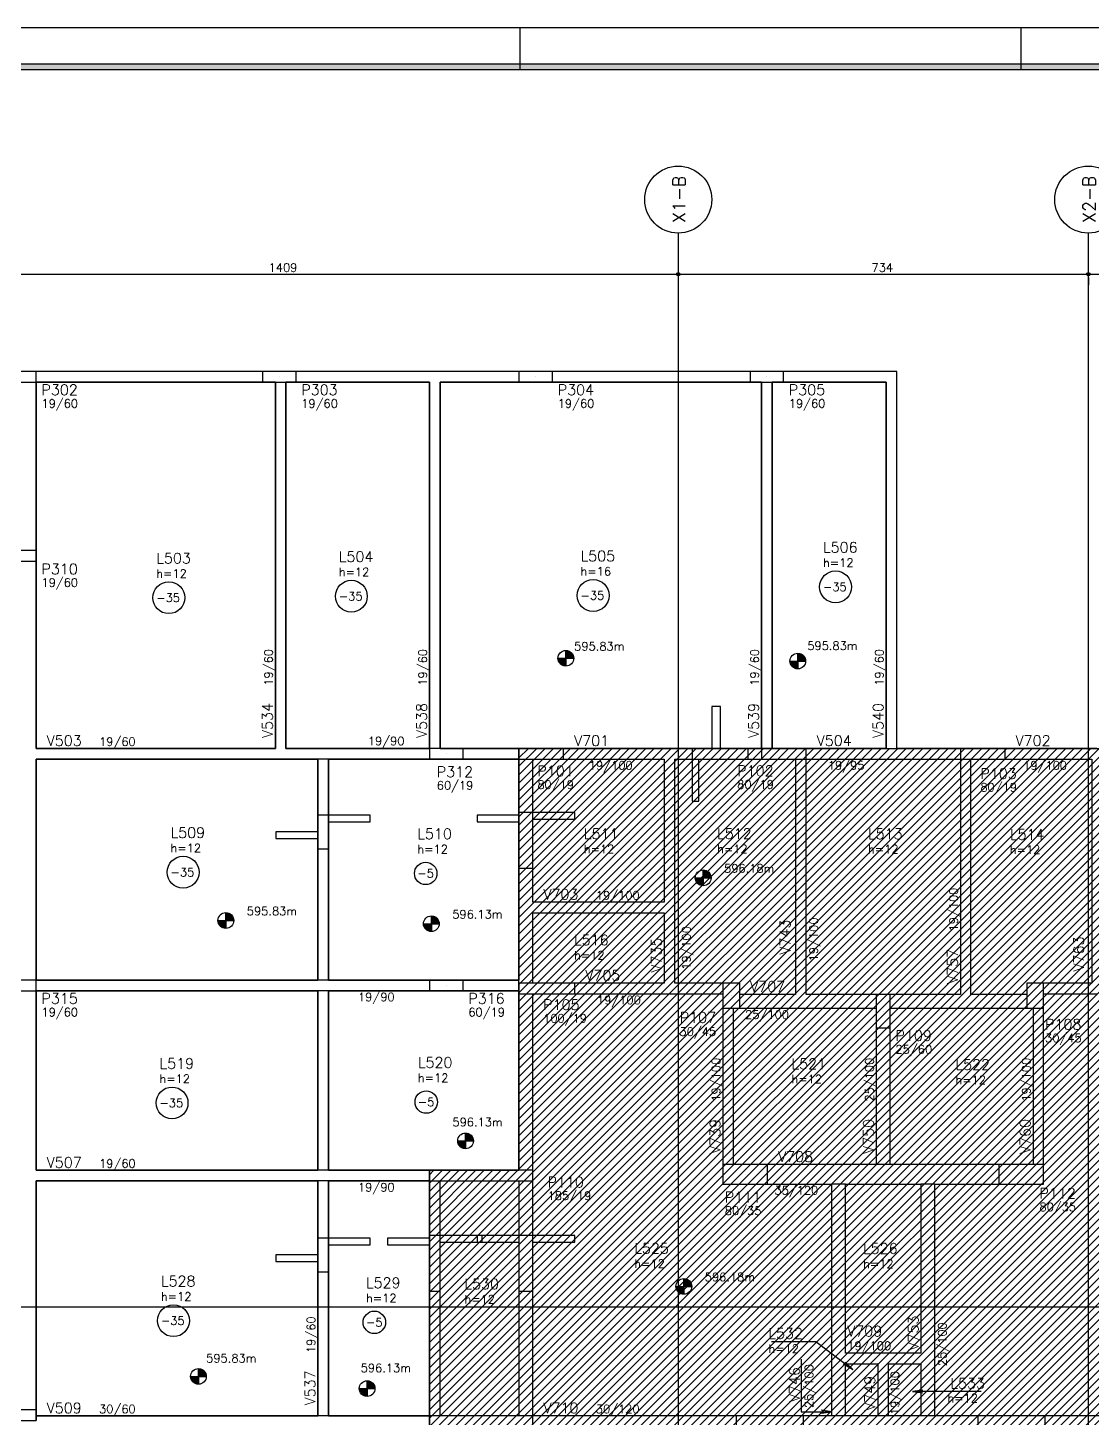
# Model space of a CAD drawing. Extents: x -9640 to 3028, y -691 to 5617.
# Drawn here: x -8049 to -6144, y 3128 to 5617 of the extents above; entities that cross this region are included whole.
import ezdxf

# ---------------------------------------------------------------- set-up
doc = ezdxf.new("R2010")
doc.units = 0
doc.header["$LTSCALE"] = 100
doc.header["$MEASUREMENT"] = 0
doc.layers.get('0').update_dxf_attribs({"color": 245, "linetype": 'CONTINUOUS'})
for name, color, linetype in [('01', 7, 'CONTINUOUS'), ('10', 7, 'CONTINUOUS'), ('104', 5, 'CONTINUOUS'), ('11', 7, 'CONTINUOUS'), ('12', 7, 'CONTINUOUS'), ('13', 7, 'CONTINUOUS'), ('18', 4, 'CONTINUOUS'), ('221', 102, 'CONTINUOUS'), ('231', 4, 'CONTINUOUS'), ('242', 7, 'CONTINUOUS'), ('244', 6, 'CONTINUOUS'), ('30', 7, 'CONTINUOUS'), ('4', 3, 'CONTINUOUS'), ('8', 7, 'CONTINUOUS'), ('9', 3, 'CONTINUOUS')]:
    doc.layers.add(name, color=color, linetype=linetype)
doc.styles.get("Standard").update_dxf_attribs({"font": 'ROMANS.SHX'})

msp = doc.modelspace()

# ---------------------------------------------------------------- hatches: boundary and pattern name
at = {"layer": '244', "linetype": 'Continuous'}
h = msp.add_hatch(dxfattribs=at)
h.set_pattern_fill('ANSI31', color=256, scale=85)
h.paths.add_polyline_path([(-7170.126021, 4326.596), (-5706.126, 4326.596), (-5706.126, 1397.596), (-5866.126, 1397.596), (-5866.126, 642.596), (-7170.126021, 642.596026), (-7170.126021, 1397.596), (-7330.126, 1397.596), (-7330.126, 1867.096), (-7220.126, 1867.096), (-7220.126, 2381.596), (-7330.126007, 2384.596), (-7330.126007, 3571.596031), (-7170.126024, 3571.596031)])

# ---------------------------------------------------------------- linework, layer by layer
for p, q in [((-7168.325601, 5616.613072), (-7168.325601, 5541.613072)), ((-6272.075601, 5616.613072), (-6272.075601, 5541.613072)), ((-7100.267797, 4488.162758), (-7072.142797, 4488.162758)), ((-7086.20535, 4487.270856), (-7100.233397, 4487.270856)), ((-7086.20535, 4486.378901), (-7100.154232, 4486.378901)), ((-7086.20535, 4485.486946), (-7100.010948, 4485.486946)), ((-7086.20535, 4484.59499), (-7099.807744, 4484.59499)), ((-7086.20535, 4483.703089), (-7099.541937, 4483.703089)), ((-7086.20535, 4482.81108), (-7099.209719, 4482.81108)), ((-7086.20535, 4481.919178), (-7098.805778, 4481.919178)), ((-7086.20535, 4481.027223), (-7098.32298, 4481.027223)), ((-7086.20535, 4480.135268), (-7097.751455, 4480.135268)), ((-7086.205297, 4502.225258), (-7086.205297, 4474.100258)), ((-7086.205297, 4474.100258), (-7086.205297, 4502.225258)), ((-7086.205297, 4501.541992), (-7081.875031, 4501.541992)), ((-7086.205297, 4500.650036), (-7079.738276, 4500.650036)), ((-7086.205297, 4499.758081), (-7078.249006, 4499.758081)), ((-7086.205297, 4498.866113), (-7077.084337, 4498.866113)), ((-7086.205297, 4497.974224), (-7076.13108, 4497.974224)), ((-7086.205297, 4497.082269), (-7075.333445, 4497.082269)), ((-7086.205297, 4496.190301), (-7074.659191, 4496.190301)), ((-7086.205297, 4495.298345), (-7074.087666, 4495.298345)), ((-7086.205297, 4494.40639), (-7073.604869, 4494.40639)), ((-7086.205297, 4493.514435), (-7073.200928, 4493.514435)), ((-7086.205297, 4492.62248), (-7072.86871, 4492.62248)), ((-7086.205297, 4491.730578), (-7072.602903, 4491.730578)), ((-7086.205297, 4490.838623), (-7072.399752, 4490.838623)), ((-7086.205297, 4489.946668), (-7072.256415, 4489.946668)), ((-7086.205297, 4489.054713), (-7072.172814, 4489.054713)), ((-6685.186524, 4483.136118), (-6657.061524, 4483.136118)), ((-6671.124078, 4482.244216), (-6685.152125, 4482.244216)), ((-6671.124078, 4481.352261), (-6685.072959, 4481.352261)), ((-6671.124078, 4480.460306), (-6684.929676, 4480.460306)), ((-6671.124024, 4497.198618), (-6671.124024, 4469.073618)), ((-6671.124024, 4469.073618), (-6671.124024, 4497.198618)), ((-6671.124024, 4496.515352), (-6666.793759, 4496.515352)), ((-6671.124024, 4495.623397), (-6664.657004, 4495.623397)), ((-6671.124024, 4494.731442), (-6663.167734, 4494.731442)), ((-6671.124024, 4493.839473), (-6662.003065, 4493.839473)), ((-6671.124024, 4492.947585), (-6661.049808, 4492.947585)), ((-6671.124024, 4492.05563), (-6660.252173, 4492.05563)), ((-6671.124024, 4491.163661), (-6659.577919, 4491.163661)), ((-6671.124024, 4490.271706), (-6659.006394, 4490.271706)), ((-6671.124024, 4489.379751), (-6658.523596, 4489.379751)), ((-6671.124024, 4488.487795), (-6658.119656, 4488.487795)), ((-6671.124024, 4487.59584), (-6657.787437, 4487.59584)), ((-6671.124024, 4486.703939), (-6657.52163, 4486.703939)), ((-6671.124024, 4485.811984), (-6657.31848, 4485.811984)), ((-6671.124024, 4484.920028), (-6657.175143, 4484.920028)), ((-6671.124024, 4484.028073), (-6657.091542, 4484.028073)), ((-7086.20535, 4479.243313), (-7097.077148, 4479.243313)), ((-7086.20535, 4478.351411), (-7096.279566, 4478.351411)), ((-7086.20535, 4477.459389), (-7095.326309, 4477.459389)), ((-7086.20535, 4476.567487), (-7094.16164, 4476.567487)), ((-7086.20535, 4475.675532), (-7092.672371, 4475.675532)), ((-7086.20535, 4474.783577), (-7090.535562, 4474.783577)), ((-6671.124078, 4479.568351), (-6684.726472, 4479.568351)), ((-6671.124078, 4478.676449), (-6684.460665, 4478.676449)), ((-6671.124078, 4477.78444), (-6684.128446, 4477.78444)), ((-6671.124078, 4476.892539), (-6683.724506, 4476.892539)), ((-6671.124078, 4476.000584), (-6683.241708, 4476.000584)), ((-6671.124078, 4475.108628), (-6682.670183, 4475.108628)), ((-6671.124078, 4474.216673), (-6681.995876, 4474.216673)), ((-6671.124078, 4473.324772), (-6681.198294, 4473.324772)), ((-6671.124078, 4472.432749), (-6680.245037, 4472.432749)), ((-6671.124078, 4471.540848), (-6679.080368, 4471.540848)), ((-6671.124078, 4470.648893), (-6677.591098, 4470.648893)), ((-6671.124078, 4469.756938), (-6675.45429, 4469.756938)), ((-6840.482237, 4109.159013), (-6840.482237, 4081.034013)), ((-6840.482237, 4081.034013), (-6840.482237, 4109.159013)), ((-6840.482237, 4108.475747), (-6836.151972, 4108.475747)), ((-6840.482237, 4107.583792), (-6834.015217, 4107.583792)), ((-6840.482237, 4106.691837), (-6832.525947, 4106.691837)), ((-6854.544737, 4095.096513), (-6826.419737, 4095.096513)), ((-6840.482291, 4094.204611), (-6854.510338, 4094.204611)), ((-6840.482291, 4093.312656), (-6854.431172, 4093.312656)), ((-6840.482291, 4092.420701), (-6854.287889, 4092.420701)), ((-6840.482291, 4091.528746), (-6854.084685, 4091.528746)), ((-6840.482291, 4090.636844), (-6853.818878, 4090.636844)), ((-6840.482291, 4089.744835), (-6853.486659, 4089.744835)), ((-6840.482291, 4088.852934), (-6853.082719, 4088.852934)), ((-6840.482291, 4087.960979), (-6852.599921, 4087.960979)), ((-6840.482291, 4087.069023), (-6852.028396, 4087.069023)), ((-6840.482291, 4086.177068), (-6851.354089, 4086.177068)), ((-6840.482291, 4085.285167), (-6850.556507, 4085.285167)), ((-6840.482291, 4084.393144), (-6849.60325, 4084.393144)), ((-6840.482291, 4083.501243), (-6848.438581, 4083.501243)), ((-6840.482291, 4082.609288), (-6846.949311, 4082.609288)), ((-6840.482291, 4081.717332), (-6844.812503, 4081.717332)), ((-6840.482237, 4105.799868), (-6831.361278, 4105.799868)), ((-6840.482237, 4104.90798), (-6830.408021, 4104.90798)), ((-6840.482237, 4104.016025), (-6829.610386, 4104.016025)), ((-6840.482237, 4103.124056), (-6828.936132, 4103.124056)), ((-6840.482237, 4102.232101), (-6828.364607, 4102.232101)), ((-6840.482237, 4101.340146), (-6827.881809, 4101.340146)), ((-6840.482237, 4100.44819), (-6827.477869, 4100.44819)), ((-6840.482237, 4099.556235), (-6827.14565, 4099.556235)), ((-6840.482237, 4098.664334), (-6826.879843, 4098.664334)), ((-6840.482237, 4097.772378), (-6826.676693, 4097.772378)), ((-6840.482237, 4096.880423), (-6826.533356, 4096.880423)), ((-6840.482237, 4095.988468), (-6826.449755, 4095.988468)), ((-7694.694497, 4032.844215), (-7694.694497, 4004.719215)), ((-7694.694497, 4004.719215), (-7694.694497, 4032.844215)), ((-7694.694497, 4032.160949), (-7690.364232, 4032.160949)), ((-7708.756997, 4018.781715), (-7680.631997, 4018.781715)), ((-7694.694551, 4017.889814), (-7708.722598, 4017.889814)), ((-7694.694551, 4016.997859), (-7708.643433, 4016.997859)), ((-7694.694551, 4016.105903), (-7708.500149, 4016.105903)), ((-7694.694551, 4015.213948), (-7708.296945, 4015.213948)), ((-7694.694551, 4014.322047), (-7708.031138, 4014.322047)), ((-7694.694551, 4013.430038), (-7707.698919, 4013.430038)), ((-7694.694551, 4012.538136), (-7707.294979, 4012.538136)), ((-7694.694551, 4011.646181), (-7706.812181, 4011.646181)), ((-7694.694551, 4010.754226), (-7706.240656, 4010.754226)), ((-7694.694551, 4009.862271), (-7705.566349, 4009.862271)), ((-7694.694551, 4008.970369), (-7704.768767, 4008.970369)), ((-7694.694551, 4008.078347), (-7703.81551, 4008.078347)), ((-7694.694551, 4007.186445), (-7702.650841, 4007.186445)), ((-7694.694497, 4031.268994), (-7688.227477, 4031.268994)), ((-7694.694497, 4030.377039), (-7686.738207, 4030.377039)), ((-7694.694497, 4029.48507), (-7685.573538, 4029.48507)), ((-7694.694497, 4028.593182), (-7684.620281, 4028.593182)), ((-7694.694497, 4027.701227), (-7683.822646, 4027.701227)), ((-7694.694497, 4026.809258), (-7683.148392, 4026.809258)), ((-7694.694497, 4025.917303), (-7682.576867, 4025.917303)), ((-7694.694497, 4025.025348), (-7682.094069, 4025.025348)), ((-7694.694497, 4024.133393), (-7681.690129, 4024.133393)), ((-7694.694497, 4023.241438), (-7681.35791, 4023.241438)), ((-7694.694497, 4022.349536), (-7681.092103, 4022.349536)), ((-7694.694497, 4021.457581), (-7680.888953, 4021.457581)), ((-7694.694497, 4020.565626), (-7680.745616, 4020.565626)), ((-7694.694497, 4019.673671), (-7680.662015, 4019.673671)), ((-7341.010754, 4012.975196), (-7312.885754, 4012.975196)), ((-7326.948308, 4012.083294), (-7340.976355, 4012.083294)), ((-7326.948308, 4011.191339), (-7340.897189, 4011.191339)), ((-7326.948308, 4010.299384), (-7340.753906, 4010.299384)), ((-7326.948308, 4009.407429), (-7340.550701, 4009.407429)), ((-7326.948308, 4008.515527), (-7340.284894, 4008.515527)), ((-7326.948308, 4007.623518), (-7339.952676, 4007.623518)), ((-7326.948254, 4027.037696), (-7326.948254, 3998.912696)), ((-7326.948254, 3998.912696), (-7326.948254, 4027.037696)), ((-7326.948254, 4026.35443), (-7322.617988, 4026.35443)), ((-7326.948254, 4025.462475), (-7320.481233, 4025.462475)), ((-7326.948254, 4024.570519), (-7318.991964, 4024.570519)), ((-7326.948254, 4023.678551), (-7317.827295, 4023.678551)), ((-7326.948254, 4022.786663), (-7316.874038, 4022.786663)), ((-7326.948254, 4021.894707), (-7316.076402, 4021.894707)), ((-7326.948254, 4021.002739), (-7315.402149, 4021.002739)), ((-7326.948254, 4020.110784), (-7314.830624, 4020.110784)), ((-7326.948254, 4019.218828), (-7314.347826, 4019.218828)), ((-7326.948254, 4018.326873), (-7313.943885, 4018.326873)), ((-7326.948254, 4017.434918), (-7313.611667, 4017.434918)), ((-7326.948254, 4016.543016), (-7313.34586, 4016.543016)), ((-7326.948254, 4015.651061), (-7313.14271, 4015.651061)), ((-7326.948254, 4014.759106), (-7312.999372, 4014.759106)), ((-7326.948254, 4013.867151), (-7312.915772, 4013.867151)), ((-7694.694551, 4006.29449), (-7701.161571, 4006.29449)), ((-7694.694551, 4005.402535), (-7699.024763, 4005.402535)), ((-7326.948308, 4006.731617), (-7339.548735, 4006.731617)), ((-7326.948308, 4005.839661), (-7339.065938, 4005.839661)), ((-7326.948308, 4004.947706), (-7338.494413, 4004.947706)), ((-7326.948308, 4004.055751), (-7337.820105, 4004.055751)), ((-7326.948308, 4003.163849), (-7337.022524, 4003.163849)), ((-7326.948308, 4002.271827), (-7336.069267, 4002.271827)), ((-7326.948308, 4001.379926), (-7334.904598, 4001.379926)), ((-7326.948308, 4000.48797), (-7333.415328, 4000.48797)), ((-7326.948308, 3999.596015), (-7331.278519, 3999.596015)), ((-7265.715158, 3638.395477), (-7265.715158, 3610.270477)), ((-7265.715158, 3610.270477), (-7265.715158, 3638.395477)), ((-7265.715158, 3637.712211), (-7261.384893, 3637.712211)), ((-7265.715158, 3636.820256), (-7259.248138, 3636.820256)), ((-7265.715158, 3635.9283), (-7257.758868, 3635.9283)), ((-7265.715158, 3635.036332), (-7256.594199, 3635.036332)), ((-7265.715158, 3634.144444), (-7255.640942, 3634.144444)), ((-7279.777658, 3624.332977), (-7251.652658, 3624.332977)), ((-7265.715212, 3623.441075), (-7279.743259, 3623.441075)), ((-7265.715212, 3622.54912), (-7279.664093, 3622.54912)), ((-7265.715212, 3621.657165), (-7279.52081, 3621.657165)), ((-7265.715212, 3620.76521), (-7279.317606, 3620.76521)), ((-7265.715212, 3619.873308), (-7279.051799, 3619.873308)), ((-7265.715212, 3618.981299), (-7278.71958, 3618.981299)), ((-7265.715212, 3618.089398), (-7278.31564, 3618.089398)), ((-7265.715212, 3617.197442), (-7277.832842, 3617.197442)), ((-7265.715212, 3616.305487), (-7277.261317, 3616.305487)), ((-7265.715212, 3615.413532), (-7276.58701, 3615.413532)), ((-7265.715212, 3614.52163), (-7275.789428, 3614.52163)), ((-7265.715212, 3613.629608), (-7274.836171, 3613.629608)), ((-7265.715212, 3612.737707), (-7273.671502, 3612.737707)), ((-7265.715212, 3611.845751), (-7272.182232, 3611.845751)), ((-7265.715212, 3610.953796), (-7270.045424, 3610.953796)), ((-7265.715158, 3633.252488), (-7254.843307, 3633.252488)), ((-7265.715158, 3632.36052), (-7254.169053, 3632.36052)), ((-7265.715158, 3631.468565), (-7253.597528, 3631.468565)), ((-7265.715158, 3630.576609), (-7253.11473, 3630.576609)), ((-7265.715158, 3629.684654), (-7252.71079, 3629.684654)), ((-7265.715158, 3628.792699), (-7252.378571, 3628.792699)), ((-7265.715158, 3627.900798), (-7252.112764, 3627.900798)), ((-7265.715158, 3627.008842), (-7251.909614, 3627.008842)), ((-7265.715158, 3626.116887), (-7251.766276, 3626.116887)), ((-7265.715158, 3625.224932), (-7251.682676, 3625.224932)), ((-6889.13652, 3363.784455), (-6861.01152, 3363.784455)), ((-6875.074074, 3362.892554), (-6889.102121, 3362.892554)), ((-6875.074074, 3362.000598), (-6889.022955, 3362.000598)), ((-6875.074074, 3361.108643), (-6888.879672, 3361.108643)), ((-6875.074074, 3360.216688), (-6888.676467, 3360.216688)), ((-6875.07402, 3377.846955), (-6875.07402, 3349.721955)), ((-6875.07402, 3349.721955), (-6875.07402, 3377.846955)), ((-6875.07402, 3377.163689), (-6870.743754, 3377.163689)), ((-6875.07402, 3376.271734), (-6868.606999, 3376.271734)), ((-6875.07402, 3375.379779), (-6867.11773, 3375.379779)), ((-6875.07402, 3374.48781), (-6865.953061, 3374.48781)), ((-6875.07402, 3373.595922), (-6864.999804, 3373.595922)), ((-6875.07402, 3372.703967), (-6864.202168, 3372.703967)), ((-6875.07402, 3371.811998), (-6863.527915, 3371.811998)), ((-6875.07402, 3370.920043), (-6862.95639, 3370.920043)), ((-6875.07402, 3370.028088), (-6862.473592, 3370.028088)), ((-6875.07402, 3369.136133), (-6862.069651, 3369.136133)), ((-6875.07402, 3368.244177), (-6861.737433, 3368.244177)), ((-6875.07402, 3367.352276), (-6861.471626, 3367.352276)), ((-6875.07402, 3366.460321), (-6861.268475, 3366.460321)), ((-6875.07402, 3365.568366), (-6861.125138, 3365.568366)), ((-6875.07402, 3364.67641), (-6861.041538, 3364.67641)), ((-6875.074074, 3359.324786), (-6888.41066, 3359.324786)), ((-6875.074074, 3358.432778), (-6888.078442, 3358.432778)), ((-6875.074074, 3357.540876), (-6887.674501, 3357.540876)), ((-6875.074074, 3356.648921), (-6887.191704, 3356.648921)), ((-6875.074074, 3355.756966), (-6886.620179, 3355.756966)), ((-6875.074074, 3354.86501), (-6885.945871, 3354.86501)), ((-6875.074074, 3353.973109), (-6885.14829, 3353.973109)), ((-6875.074074, 3353.081087), (-6884.195033, 3353.081087)), ((-6875.074074, 3352.189185), (-6883.030364, 3352.189185)), ((-6875.074074, 3351.29723), (-6881.541094, 3351.29723)), ((-6875.074074, 3350.405275), (-6879.404285, 3350.405275)), ((-7743.701513, 3216.774864), (-7743.701513, 3188.649864)), ((-7743.701513, 3188.649864), (-7743.701513, 3216.774864)), ((-7743.701513, 3216.091598), (-7739.371248, 3216.091598)), ((-7743.701513, 3215.199643), (-7737.234493, 3215.199643)), ((-7743.701513, 3214.307688), (-7735.745223, 3214.307688)), ((-7743.701513, 3213.415719), (-7734.580554, 3213.415719)), ((-7743.701513, 3212.523831), (-7733.627297, 3212.523831)), ((-7743.701513, 3211.631876), (-7732.829662, 3211.631876)), ((-7743.701513, 3210.739907), (-7732.155408, 3210.739907)), ((-7757.764013, 3202.712364), (-7729.639013, 3202.712364)), ((-7743.701567, 3201.820462), (-7757.729614, 3201.820462)), ((-7743.701567, 3200.928507), (-7757.650449, 3200.928507)), ((-7743.701567, 3200.036552), (-7757.507165, 3200.036552)), ((-7743.701567, 3199.144597), (-7757.303961, 3199.144597)), ((-7743.701567, 3198.252695), (-7757.038154, 3198.252695)), ((-7743.701567, 3197.360686), (-7756.705936, 3197.360686)), ((-7743.701567, 3196.468785), (-7756.301995, 3196.468785)), ((-7743.701567, 3195.57683), (-7755.819197, 3195.57683)), ((-7743.701567, 3194.684874), (-7755.247672, 3194.684874)), ((-7743.701567, 3193.792919), (-7754.573365, 3193.792919)), ((-7743.701567, 3192.901018), (-7753.775783, 3192.901018)), ((-7743.701567, 3192.008995), (-7752.822526, 3192.008995)), ((-7743.701567, 3191.117094), (-7751.657857, 3191.117094)), ((-7743.701567, 3190.225139), (-7750.168588, 3190.225139)), ((-7743.701567, 3189.333183), (-7748.031779, 3189.333183)), ((-7743.701513, 3209.847952), (-7731.583883, 3209.847952)), ((-7743.701513, 3208.955997), (-7731.101086, 3208.955997)), ((-7743.701513, 3208.064041), (-7730.697145, 3208.064041)), ((-7743.701513, 3207.172086), (-7730.364926, 3207.172086)), ((-7743.701513, 3206.280185), (-7730.09912, 3206.280185)), ((-7743.701513, 3205.388229), (-7729.895969, 3205.388229)), ((-7743.701513, 3204.496274), (-7729.752632, 3204.496274)), ((-7743.701513, 3203.604319), (-7729.669031, 3203.604319)), ((-7441.875177, 3195.017658), (-7441.875177, 3166.892658)), ((-7441.875177, 3166.892658), (-7441.875177, 3195.017658)), ((-7441.875177, 3194.334392), (-7437.544912, 3194.334392)), ((-7441.875177, 3193.442437), (-7435.408157, 3193.442437)), ((-7441.875177, 3192.550482), (-7433.918887, 3192.550482)), ((-7441.875177, 3191.658513), (-7432.754218, 3191.658513)), ((-7441.875177, 3190.766625), (-7431.800961, 3190.766625)), ((-7441.875177, 3189.87467), (-7431.003326, 3189.87467)), ((-7441.875177, 3188.982701), (-7430.329072, 3188.982701)), ((-7441.875177, 3188.090746), (-7429.757547, 3188.090746)), ((-7441.875177, 3187.198791), (-7429.274749, 3187.198791)), ((-7441.875177, 3186.306836), (-7428.870809, 3186.306836)), ((-7455.937677, 3180.955158), (-7427.812677, 3180.955158)), ((-7441.875231, 3180.063256), (-7455.903278, 3180.063256)), ((-7441.875231, 3179.171301), (-7455.824113, 3179.171301)), ((-7441.875231, 3178.279346), (-7455.680829, 3178.279346)), ((-7441.875231, 3177.387391), (-7455.477625, 3177.387391)), ((-7441.875231, 3176.495489), (-7455.211818, 3176.495489)), ((-7441.875231, 3175.60348), (-7454.8796, 3175.60348)), ((-7441.875231, 3174.711579), (-7454.475659, 3174.711579)), ((-7441.875231, 3173.819624), (-7453.992861, 3173.819624)), ((-7441.875231, 3172.927669), (-7453.421336, 3172.927669)), ((-7441.875231, 3172.035713), (-7452.747029, 3172.035713)), ((-7441.875231, 3171.143812), (-7451.949447, 3171.143812)), ((-7441.875231, 3170.25179), (-7450.99619, 3170.25179)), ((-7441.875231, 3169.359888), (-7449.831521, 3169.359888)), ((-7441.875231, 3168.467933), (-7448.342252, 3168.467933)), ((-7441.875231, 3167.575978), (-7446.205443, 3167.575978)), ((-7441.875177, 3185.41488), (-7428.53859, 3185.41488)), ((-7441.875177, 3184.522979), (-7428.272783, 3184.522979)), ((-7441.875177, 3183.631024), (-7428.069633, 3183.631024)), ((-7441.875177, 3182.739068), (-7427.926296, 3182.739068)), ((-7441.875177, 3181.847113), (-7427.842695, 3181.847113))]:
    msp.add_line(p, q)
for points in [[(-9639.575601, -690.886928), (3027.924399, -690.886928), (3027.924399, 5616.613072), (-9639.575601, 5616.613072), (-9639.575601, -690.886928)], [(2952.924399, -615.886928), (2952.924399, -626.386928), (-9462.575601, -626.386928), (-9462.575601, 5552.113072), (2952.924399, 5552.113072), (2952.924399, 5541.613072), (-9452.075601, 5541.613072), (-9452.075601, -615.886928), (2952.924399, -615.886928)], [(-9452.075601, -615.886928), (2952.924399, -615.886928), (2952.924399, 5541.613072), (-9452.075601, 5541.613072), (-9452.075601, -615.886928)]]:
    msp.add_lwpolyline(points)
for centre in [(-7086.205297, 4488.162758), (-6671.124024, 4483.136118), (-6840.482237, 4095.096513), (-7694.694497, 4018.781715), (-7326.948254, 4012.975196), (-7265.715158, 3624.332977), (-6875.07402, 3363.784455), (-7743.701513, 3202.712364), (-7441.875177, 3180.955158)]:
    msp.add_circle(centre, 14.0625)
for points in [[(-9452.075601, 5541.613072), (-9462.575601, 5552.113072), (2952.924399, 5552.113072)], [(-9452.075601, 5541.613072), (2952.924399, 5552.113072), (2952.924399, 5541.613072)]]:
    msp.add_solid(points)
at = {"layer": '01'}
for points in [[(-7629.126, 5001.596), (-8034.126, 5001.596)], [(-8034.126, 4681.096), (-8034.126, 4982.596)], [(-8034.126, 4982.596), (-7629.126, 4982.596)], [(-7606.126, 4982.596), (-7606.126, 4326.596)], [(-7587.126, 4326.596), (-7587.126, 4982.596)], [(-7320.626007, 5001.596), (-7569.126, 5001.596)], [(-7569.126, 4982.596), (-7330.126007, 4982.596)], [(-7330.126007, 4982.596), (-7330.126007, 4326.596)], [(-7170.126043, 5001.596), (-7320.626007, 5001.596)], [(-7311.126007, 4982.596), (-7170.126043, 4982.596)], [(-7311.126007, 4326.596), (-7311.126007, 4982.596)], [(-6756.626, 5001.596), (-7110.126043, 5001.596)], [(-7110.126043, 4982.596), (-6756.626, 4982.596)], [(-6736.126, 4982.596), (-6736.126, 4326.596)], [(-6717.126, 4326.596), (-6717.126, 4982.596)], [(-6494.126, 5001.596), (-6696.626, 5001.596)], [(-6696.626, 4982.596), (-6513.126, 4982.596)], [(-6513.126, 4982.596), (-6513.126, 4326.596)], [(-6494.126, 4326.596), (-6494.126, 5001.596)], [(-8034.126, 4326.596), (-8034.126, 4662.096)], [(-7606.126, 4326.596), (-8034.126, 4326.596)], [(-8034.126, 3912.096), (-8034.126, 4307.596)], [(-8034.126, 4307.596), (-7596.626, 4307.596)], [(-7596.626, 4307.596), (-7530.126007, 4307.596)], [(-7520.626007, 4326.596), (-7587.126, 4326.596)], [(-7530.126007, 4307.596), (-7530.126007, 3912.096)], [(-7511.126007, 4307.596), (-7530.126007, 4307.596)], [(-7330.126007, 4326.596), (-7520.626007, 4326.596)], [(-7511.126007, 3912.096), (-7511.126007, 4307.596)], [(-7511.126007, 4307.596), (-7330.126007, 4307.596)], [(-7170.126021, 4326.596), (-7270.126007, 4326.596)], [(-7270.126007, 4307.596), (-7170.126024, 4307.596)], [(-7170.126024, 4307.596), (-7170.126024, 4042.096)], [(-7145.126024, 4051.596), (-7145.126024, 4307.596)], [(-6900.626, 4326.596), (-7090.126021, 4326.596)], [(-7090.126021, 4307.596), (-6910.126, 4307.596)], [(-6910.126, 4307.596), (-6910.126, 4051.596)], [(-6736.126, 4326.596), (-6900.626, 4326.596)], [(-6891.126, 4042.096), (-6891.126, 4307.596)], [(-6891.126, 4307.596), (-6736.126, 4307.596)], [(-6675.126, 4307.596), (-6675.126, 3886.596)], [(-6513.126, 4326.596), (-6656.126, 4326.596)], [(-6656.126, 4307.596), (-6503.626, 4307.596)], [(-6656.126, 3886.596), (-6656.126, 4307.596)], [(-6503.626, 4307.596), (-6380.126, 4307.596)], [(-6380.126, 4326.596), (-6494.126, 4326.596)], [(-6380.126, 4307.596), (-6380.126, 3886.596)], [(-6361.126, 3886.596), (-6361.126, 4307.596)], [(-6135.626, 4326.596), (-6300.126, 4326.596)], [(-6300.126, 4307.596), (-6145.126, 4307.596)], [(-6145.126, 4307.596), (-6145.126, 4042.096)], [(-7170.126024, 4042.096), (-7170.126024, 3912.096)], [(-6910.126, 4051.596), (-7145.126024, 4051.596)], [(-7145.126024, 4032.596), (-6910.126, 4032.596)], [(-7145.126024, 3906.596), (-7145.126024, 4032.596)], [(-6910.126, 4032.596), (-6910.126, 3906.596)], [(-6891.126, 3906.596), (-6891.126, 4042.096)], [(-6145.126, 4042.096), (-6145.126, 3906.596)], [(-7530.126007, 3912.096), (-8034.126, 3912.096)], [(-7511.126007, 3912.096), (-7530.126007, 3912.096)], [(-7330.126, 3912.096), (-7511.126007, 3912.096)], [(-7170.126024, 3912.096), (-7270.126, 3912.096)], [(-7170.126024, 3906.596), (-7170.126024, 3912.096)], [(-8034.126, 3571.596031), (-8034.126, 3893.096)], [(-8034.126, 3893.096), (-7530.126007, 3893.096)], [(-7530.126007, 3893.096), (-7530.126007, 3571.596031)], [(-7511.126007, 3893.096), (-7530.126007, 3893.096)], [(-7511.126007, 3571.596031), (-7511.126007, 3893.096)], [(-7511.126007, 3893.096), (-7330.126, 3893.096)], [(-7270.126, 3893.096), (-7170.126, 3893.096)], [(-7170.126024, 3887.596), (-7170.126024, 3571.596031)], [(-7145.126024, 3571.596031), (-7145.126024, 3887.596)], [(-6910.126, 3906.596), (-7070.126, 3906.596)], [(-7070.126, 3887.596), (-6900.626, 3887.596)], [(-6900.626, 3887.596), (-6805.126, 3887.596)], [(-6805.126, 3906.596), (-6891.126, 3906.596)], [(-6675.126, 3886.596), (-6775.126, 3886.596)], [(-6530.626, 3886.596), (-6656.126, 3886.596)], [(-6380.126, 3886.596), (-6505.626, 3886.596)], [(-6261.126, 3886.596), (-6361.126, 3886.596)], [(-6145.126, 3906.596), (-6231.126, 3906.596)], [(-6231.126, 3887.596), (-6135.626, 3887.596)], [(-6805.126, 3861.596), (-6805.126, 3582.096)], [(-6786.126, 3582.096), (-6786.126, 3861.596)], [(-6775.126, 3861.596), (-6665.626, 3861.596)], [(-6665.626, 3861.596), (-6530.626, 3861.596)], [(-6505.626, 3861.596), (-6370.626, 3861.596)], [(-6370.626, 3861.596), (-6261.126, 3861.596)], [(-6250.126, 3861.596), (-6250.126, 3582.096)], [(-6231.126, 3582.096), (-6231.126, 3861.596)], [(-6530.626, 3826.596), (-6530.626, 3582.096)], [(-6505.626, 3582.096), (-6505.626, 3826.596)], [(-7530.126007, 3571.596031), (-8034.126, 3571.596031)], [(-7511.126007, 3571.596031), (-7530.126007, 3571.596031)], [(-7330.126007, 3571.596031), (-7511.126007, 3571.596031)], [(-6598.126, 3582.096), (-6725.126, 3582.096)], [(-6530.626, 3582.096), (-6598.126, 3582.096)], [(-6505.626, 3582.096), (-6530.626, 3582.096)], [(-6438.126, 3582.096), (-6505.626, 3582.096)], [(-6311.126, 3582.096), (-6438.126, 3582.096)], [(-8034.126, 3143.096), (-8034.126, 3552.596031)], [(-8034.126, 3552.596031), (-7530.126007, 3552.596031)], [(-7530.126007, 3552.596031), (-7530.126007, 3132.096)], [(-7511.126007, 3552.596031), (-7530.126007, 3552.596031)], [(-7511.126007, 3132.096), (-7511.126007, 3552.596031)], [(-7511.126007, 3552.596031), (-7330.126007, 3552.596031)], [(-7330.126007, 3552.596031), (-7330.126007, 3132.096)], [(-7311.126007, 3132.096), (-7311.126007, 3552.596031)], [(-7170.126024, 3552.596031), (-7170.126024, 3132.096)], [(-7145.126024, 3132.096), (-7145.126024, 3552.596031)], [(-6725.126, 3547.096), (-6610.626, 3547.096)], [(-6610.626, 3547.096), (-6610.626, 3234.596)], [(-6585.626, 3547.096), (-6610.626, 3547.096)], [(-6585.626, 3547.096), (-6518.126, 3547.096)], [(-6585.626, 3244.096), (-6585.626, 3547.096)], [(-6518.126, 3547.096), (-6450.626, 3547.096)], [(-6450.626, 3547.096), (-6450.626, 3244.096)], [(-6425.626, 3547.096), (-6450.626, 3547.096)], [(-6425.626, 3547.096), (-6311.126, 3547.096)], [(-6425.626, 3234.596), (-6425.626, 3547.096)], [(-6518.126, 3244.096), (-6585.626, 3244.096)], [(-6450.626, 3244.096), (-6518.126, 3244.096)], [(-6610.626, 3234.596), (-6610.626, 3132.096)], [(-6585.626, 3132.096), (-6585.626, 3225.096)], [(-6585.626, 3225.096), (-6527.626, 3225.096)], [(-6527.626, 3225.096), (-6527.626, 3132.096)], [(-6508.626, 3225.096), (-6450.626, 3225.096)], [(-6508.626, 3132.096), (-6508.626, 3225.096)], [(-6450.626, 3225.096), (-6450.626, 3132.096)], [(-6425.626, 3132.096), (-6425.626, 3234.596)], [(-8034.126, 3132.096), (-8034.126, 3124.096)], [(-7530.126007, 3132.096), (-8034.126, 3132.096)], [(-7511.126007, 3132.096), (-7530.126007, 3132.096)], [(-7330.126007, 3132.096), (-7511.126007, 3132.096)], [(-6781.126, 3132.096), (-7145.126024, 3132.096)], [(-6610.626, 3132.096), (-6661.126, 3132.096)], [(-6585.626, 3132.096), (-6610.626, 3132.096)], [(-6527.626, 3132.096), (-6585.626, 3132.096)], [(-6508.626, 3132.096), (-6527.626, 3132.096)], [(-6450.626, 3132.096), (-6508.626, 3132.096)], [(-6425.626, 3132.096), (-6450.626, 3132.096)], [(-6365.626, 3132.096), (-6425.626, 3132.096)], [(-6348.626, 3132.096), (-6365.626, 3132.096)], [(-5891.126, 3132.096), (-6228.626, 3132.096)]]:
    msp.add_lwpolyline(points, dxfattribs=at)
at = {"layer": '104'}
for points in [[(-8034.126, 4662.096), (-8034.126, 4326.596), (-7606.126, 4326.596), (-7606.126, 4982.596), (-7629.126, 4982.596), (-8034.126, 4982.596), (-8034.126, 4681.096), (-8034.126, 4662.096)], [(-7330.126007, 4982.596), (-7569.126, 4982.596), (-7587.126, 4982.596), (-7587.126, 4326.596), (-7520.626007, 4326.596), (-7330.126007, 4326.596), (-7330.126007, 4982.596)], [(-7170.126043, 4982.596), (-7311.126007, 4982.596), (-7311.126007, 4326.596), (-7270.126007, 4326.596), (-7170.126021, 4326.596), (-7090.126021, 4326.596), (-6900.626, 4326.596), (-6736.126, 4326.596), (-6736.126, 4982.596), (-6756.626, 4982.596), (-7110.126043, 4982.596), (-7170.126043, 4982.596)], [(-6513.126, 4982.596), (-6696.626, 4982.596), (-6717.126, 4982.596), (-6717.126, 4326.596), (-6656.126, 4326.596), (-6513.126, 4326.596), (-6513.126, 4982.596)], [(-8034.126, 4307.596), (-8034.126, 3912.096), (-7530.126007, 3912.096), (-7530.126007, 4307.596), (-7596.626, 4307.596), (-8034.126, 4307.596)], [(-8034.126, 3893.096), (-8034.126, 3571.596031), (-7530.126007, 3571.596031), (-7530.126007, 3893.096), (-8034.126, 3893.096)], [(-8034.126, 3552.596031), (-8034.126, 3143.096), (-8034.126, 3132.096), (-7530.126007, 3132.096), (-7530.126007, 3552.596031), (-8034.126, 3552.596031)]]:
    msp.add_lwpolyline(points, dxfattribs=at)
at = {"layer": '13'}
for centre, radius in [((-6603.568444, 4615.900983), 28.460499), ((-7796.738009, 4596.457906), 28.460499), ((-7469.991956, 4599.21966), 28.460499), ((-7037.384701, 4600.461557), 28.460499), ((-7771.154208, 4105.189257), 28.460499), ((-7337.057567, 4103.085145), 20.124612), ((-7790.901042, 3692.165397), 28.460499), ((-7336.016634, 3693.829073), 20.124612), ((-7788.430032, 3302.389561), 28.460499), ((-7428.947258, 3299.495197), 20.124612)]:
    msp.add_circle(centre, radius, dxfattribs=at)
at = {"layer": '18'}
for p, q in [((-6885.123768, 5249.096126), (-6885.123768, -203.896211)), ((-6151.123768, -203.896211), (-6151.123768, 5249.096126)), ((-6825.17721, 4401.596), (-6825.17721, 4326.596)), ((-6809.17721, 4326.596), (-6809.17721, 4401.596)), ((-6825.17721, 4326.596), (-6860.17721, 4326.596)), ((-6860.17721, 4326.596), (-6860.17721, 4232.596)), ((-6848.17721, 4232.596), (-6848.17721, 4307.596)), ((-6848.17721, 4307.596), (-6760.17721, 4307.596)), ((-6760.17721, 4326.596), (-6809.17721, 4326.596)), ((-6760.17721, 4307.596), (-6760.17721, 4326.596)), ((-7530.126007, 4207.248484), (-7530.126007, 4177.248484)), ((-7436.126007, 4207.248484), (-7530.126007, 4207.248484)), ((-7170.126024, 4207.248484), (-7245.126024, 4207.248484)), ((-7170.126024, 4212.248484), (-7170.126024, 4207.248484)), ((-7070.126024, 4212.248484), (-7170.126024, 4212.248484)), ((-7511.126007, 4147.248484), (-7511.126007, 4195.248484)), ((-7511.126007, 4195.248484), (-7436.126007, 4195.248484)), ((-7245.126024, 4195.248484), (-7170.126024, 4195.248484)), ((-7170.126024, 4195.248484), (-7170.126024, 4112.248484)), ((-7145.126024, 4112.248484), (-7145.126024, 4200.248484)), ((-7145.126024, 4200.248484), (-7070.126024, 4200.248484)), ((-7530.126007, 4177.248484), (-7605.126007, 4177.248484)), ((-7605.126007, 4165.248484), (-7530.126007, 4165.248484)), ((-7530.126007, 4165.248484), (-7530.126007, 4147.248484)), ((-7530.126007, 4147.248484), (-7511.126007, 4147.248484)), ((-7170.126024, 4112.248484), (-7145.126024, 4112.248484)), ((-7530.126007, 3450.156344), (-7530.126007, 3420.156344)), ((-7436.126007, 3450.156344), (-7530.126007, 3450.156344)), ((-7511.126007, 3390.156344), (-7511.126007, 3438.156344)), ((-7511.126007, 3438.156344), (-7436.126007, 3438.156344)), ((-7330.126007, 3450.156344), (-7405.126007, 3450.156344)), ((-7405.126007, 3438.156344), (-7330.126007, 3438.156344)), ((-7330.126007, 3455.156344), (-7330.126007, 3450.156344)), ((-7236.126007, 3455.156344), (-7330.126007, 3455.156344)), ((-7330.126007, 3438.156344), (-7330.126007, 3355.156344)), ((-7311.126007, 3355.156344), (-7311.126007, 3443.156344)), ((-7311.126007, 3443.156344), (-7236.126007, 3443.156344)), ((-7170.126024, 3455.156344), (-7245.126024, 3455.156344)), ((-7245.126024, 3443.156344), (-7170.126024, 3443.156344)), ((-7070.126024, 3455.156344), (-7170.126024, 3455.156344)), ((-7170.126024, 3443.156344), (-7170.126024, 3355.156344)), ((-7145.126024, 3355.156344), (-7145.126024, 3443.156344)), ((-7145.126024, 3443.156344), (-7070.126024, 3443.156344)), ((-7530.126007, 3420.156344), (-7605.126007, 3420.156344)), ((-7605.126007, 3408.156344), (-7530.126007, 3408.156344)), ((-7530.126007, 3408.156344), (-7530.126007, 3390.156344)), ((-7530.126007, 3390.156344), (-7511.126007, 3390.156344)), ((-7330.126007, 3355.156344), (-7311.126007, 3355.156344)), ((-7170.126024, 3355.156344), (-7145.126024, 3355.156344)), ((-164.156192, 3326.596), (-9253.123768, 3326.596))]:
    msp.add_line(p, q, dxfattribs=at)
for centre in [(-6885.123768, 5309.096126), (-6151.123768, 5309.096126)]:
    msp.add_circle(centre, 60, dxfattribs=at)
at = {"layer": '221', "color": 11, "linetype": 'Continuous'}
for p, q in [((-6885.123768, 5249.096126), (-6885.123768, 5249.096126)), ((-6885.123768, 5249.096126), (-6885.123768, 5249.096126)), ((-6885.123768, 5230.346126), (-6885.123768, 5156.672781)), ((-6885.123768, 5230.346126), (-6885.123768, 5156.672781)), ((-6151.123768, 5188.230126), (-6151.123768, 5188.230126)), ((-6151.123768, 5188.230126), (-6151.123768, 5188.230126)), ((-8294.123303, 5175.422781), (-6885.123768, 5175.422781)), ((-6885.123768, 5175.422781), (-6151.123768, 5175.422781)), ((-6151.123768, 5175.422781), (-4199.123325, 5175.422781)), ((-6151.123768, 5169.480126), (-6151.123768, 5156.672781)), ((-6151.123768, 5169.480126), (-6151.123768, 5156.672781))]:
    msp.add_line(p, q, dxfattribs=at)
for points in [[(-6718.179314, 3264.957966), (-6638.869455, 3264.957966), (-6572.777905, 3215.308704), (-6589.11082, 3224.517309), (-6572.777905, 3215.308704), (-6586.170927, 3228.430802)], [(-6665.157364, 3233.397129), (-6665.157364, 3139.576161), (-6610.626, 3139.576161), (-6629.215591, 3137.128795), (-6610.626, 3139.576161), (-6629.215591, 3142.023527)], [(-6342.908271, 3175.653774), (-6466.064232, 3175.653774), (-6447.474641, 3178.10114), (-6466.064232, 3175.653774), (-6447.474641, 3173.206408)]]:
    msp.add_lwpolyline(points, dxfattribs=at)
for centre, radius in [((-6885.123768, 5175.422781), 3), ((-6885.123768, 5175.422781), 3), ((-6885.123768, 5175.422781), 1.5), ((-6885.123768, 5175.422781), 1.5), ((-6151.123768, 5175.422781), 3), ((-6151.123768, 5175.422781), 3), ((-6151.123768, 5175.422781), 1.5), ((-6151.123768, 5175.422781), 1.5)]:
    msp.add_circle(centre, radius, dxfattribs=at)
at = {"layer": '231'}
for points in [[(-7170.126024, 3912.096), (-7170.126024, 4042.096), (-7170.126024, 4307.596), (-7270.126007, 4307.596), (-7330.126007, 4307.596), (-7511.126007, 4307.596), (-7511.126007, 3912.096), (-7330.126, 3912.096), (-7270.126, 3912.096), (-7170.126024, 3912.096)], [(-7170.126024, 3571.596031), (-7170.126024, 3887.596), (-7170.126, 3893.096), (-7270.126, 3893.096), (-7330.126, 3893.096), (-7511.126007, 3893.096), (-7511.126007, 3571.596031), (-7330.126007, 3571.596031), (-7170.126024, 3571.596031)], [(-7330.126007, 3132.096), (-7330.126007, 3552.596031), (-7511.126007, 3552.596031), (-7511.126007, 3132.096), (-7330.126007, 3132.096)]]:
    msp.add_lwpolyline(points, dxfattribs=at)
at = {"layer": '242'}
for p, q in [((-7599.126, 4992.096), (-7599.126, 4992.096)), ((-7140.126043, 4992.096), (-7140.126043, 4992.096)), ((-6726.626, 4992.096), (-6726.626, 4992.096)), ((-7300.126007, 4317.096), (-7300.126007, 4317.096)), ((-7130.126021, 4317.096), (-7130.126021, 4317.096)), ((-6696.126, 4317.096), (-6696.126, 4317.096)), ((-6340.126, 4317.096), (-6340.126, 4317.096)), ((-7300.126, 3902.596), (-7300.126, 3902.596)), ((-7120.126, 3897.096), (-7120.126, 3897.096)), ((-6790.126, 3884.096), (-6790.126, 3884.096)), ((-6246.126, 3884.096), (-6246.126, 3884.096)), ((-6518.126, 3856.596), (-6518.126, 3856.596)), ((-7237.626025, 3562.096031), (-7237.626025, 3562.096031)), ((-6765.126, 3564.596), (-6765.126, 3564.596)), ((-6271.126, 3564.596), (-6271.126, 3564.596))]:
    msp.add_line(p, q, dxfattribs=at)
at = {"layer": '244', "linetype": 'Continuous'}
msp.add_lwpolyline([(-7170.126021, 4326.596), (-5706.126, 4326.596), (-5706.126, 1397.596), (-5866.126, 1397.596), (-5866.126, 642.596), (-7170.126021, 642.596026), (-7170.126021, 1397.596), (-7330.126, 1397.596), (-7330.126, 1867.096), (-7220.126, 1867.096), (-7220.126, 2381.596), (-7330.126007, 2384.596), (-7330.126007, 3571.596031), (-7170.126024, 3571.596031), (-7170.126021, 4326.596)], dxfattribs=at)
at = {"layer": '30'}
for points in [[(-6760.17721, 4307.596), (-6760.17721, 4326.596), (-6809.17721, 4326.596), (-6809.17721, 4401.596), (-6825.17721, 4401.596), (-6825.17721, 4326.596), (-6860.17721, 4326.596), (-6860.17721, 4232.596), (-6848.17721, 4232.596), (-6848.17721, 4307.596), (-6760.17721, 4307.596)], [(-7530.126007, 4207.248484), (-7530.126007, 4177.248484), (-7605.126007, 4177.248484), (-7605.126007, 4165.248484), (-7530.126007, 4165.248484), (-7530.126007, 4147.248484), (-7511.126007, 4147.248484), (-7511.126007, 4195.248484), (-7436.126007, 4195.248484), (-7436.126007, 4207.248484), (-7530.126007, 4207.248484)], [(-7170.126024, 4212.248484), (-7170.126024, 4207.248484), (-7245.126024, 4207.248484), (-7245.126024, 4195.248484), (-7170.126024, 4195.248484), (-7170.126024, 4112.248484), (-7145.126024, 4112.248484), (-7145.126024, 4200.248484), (-7070.126024, 4200.248484), (-7070.126024, 4212.248484), (-7170.126024, 4212.248484)], [(-7530.126007, 3450.156344), (-7530.126007, 3420.156344), (-7605.126007, 3420.156344), (-7605.126007, 3408.156344), (-7530.126007, 3408.156344), (-7530.126007, 3390.156344), (-7511.126007, 3390.156344), (-7511.126007, 3438.156344), (-7436.126007, 3438.156344), (-7436.126007, 3450.156344), (-7530.126007, 3450.156344)], [(-7330.126007, 3455.156344), (-7330.126007, 3450.156344), (-7405.126007, 3450.156344), (-7405.126007, 3438.156344), (-7330.126007, 3438.156344), (-7330.126007, 3355.156344), (-7311.126007, 3355.156344), (-7311.126007, 3443.156344), (-7236.126007, 3443.156344), (-7236.126007, 3455.156344), (-7330.126007, 3455.156344)], [(-7170.126024, 3355.156344), (-7145.126024, 3355.156344), (-7145.126024, 3443.156344), (-7070.126024, 3443.156344), (-7070.126024, 3455.156344), (-7170.126024, 3455.156344), (-7245.126024, 3455.156344), (-7245.126024, 3443.156344), (-7170.126024, 3443.156344), (-7170.126024, 3355.156344)]]:
    msp.add_lwpolyline(points, dxfattribs=at)
at = {"layer": '4'}
for points in [[(-8034.126, 4982.596), (-8034.126, 5001.596), (-8094.126, 5001.596), (-8094.126, 4982.596), (-8034.126, 4982.596)], [(-7569.126, 4982.596), (-7569.126, 5001.596), (-7629.126, 5001.596), (-7629.126, 4982.596), (-7569.126, 4982.596)], [(-7110.126043, 4982.596), (-7110.126043, 5001.596), (-7170.126043, 5001.596), (-7170.126043, 4982.596), (-7110.126043, 4982.596)], [(-6696.626, 4982.596), (-6696.626, 5001.596), (-6756.626, 5001.596), (-6756.626, 4982.596), (-6696.626, 4982.596)], [(-8034.126, 4662.096), (-8034.126, 4681.096), (-8094.126, 4681.096), (-8094.126, 4662.096), (-8034.126, 4662.096)], [(-7330.126007, 4307.596), (-7270.126007, 4307.596), (-7270.126007, 4326.596), (-7330.126007, 4326.596), (-7330.126007, 4307.596)], [(-7170.126021, 4307.596), (-7090.126021, 4307.596), (-7090.126021, 4326.596), (-7170.126021, 4326.596), (-7170.126021, 4307.596)], [(-6736.126, 4307.596), (-6656.126, 4307.596), (-6656.126, 4326.596), (-6736.126, 4326.596), (-6736.126, 4307.596)], [(-6380.126, 4307.596), (-6300.126, 4307.596), (-6300.126, 4326.596), (-6380.126, 4326.596), (-6380.126, 4307.596)], [(-8034.126, 3893.096), (-8034.126, 3912.096), (-8094.126, 3912.096), (-8094.126, 3893.096), (-8034.126, 3893.096)], [(-7330.126, 3893.096), (-7270.126, 3893.096), (-7270.126, 3912.096), (-7330.126, 3912.096), (-7330.126, 3893.096)], [(-7170.126, 3887.596), (-7070.126, 3887.596), (-7070.126, 3906.596), (-7170.126, 3906.596), (-7170.126, 3887.596)], [(-6805.126, 3861.596), (-6775.126, 3861.596), (-6775.126, 3906.596), (-6805.126, 3906.596), (-6805.126, 3861.596)], [(-6530.626, 3826.596), (-6505.626, 3826.596), (-6505.626, 3886.596), (-6530.626, 3886.596), (-6530.626, 3826.596)], [(-6261.126, 3861.596), (-6231.126, 3861.596), (-6231.126, 3906.596), (-6261.126, 3906.596), (-6261.126, 3861.596)], [(-7330.126007, 3552.596031), (-7145.126043, 3552.596031), (-7145.126043, 3571.596031), (-7330.126007, 3571.596031), (-7330.126007, 3552.596031)], [(-6805.126, 3547.096), (-6725.126, 3547.096), (-6725.126, 3582.096), (-6805.126, 3582.096), (-6805.126, 3547.096)], [(-6311.126, 3547.096), (-6231.126, 3547.096), (-6231.126, 3582.096), (-6311.126, 3582.096), (-6311.126, 3547.096)], [(-8034.126, 3124.096), (-8034.126, 3143.096), (-8094.126, 3143.096), (-8094.126, 3124.096), (-8034.126, 3124.096)], [(-7330.126007, 3102.096), (-7145.126043, 3102.096), (-7145.126043, 3132.096), (-7330.126007, 3132.096), (-7330.126007, 3102.096)], [(-6781.126, 3102.096), (-6661.126, 3102.096), (-6661.126, 3132.096), (-6781.126, 3132.096), (-6781.126, 3102.096)], [(-6348.626, 3102.096), (-6228.626, 3102.096), (-6228.626, 3132.096), (-6348.626, 3132.096), (-6348.626, 3102.096)]]:
    msp.add_lwpolyline(points, dxfattribs=at)

# ---------------------------------------------------------------- texts
for s, p in [('595.83m', (-7071.260931, 4502.048883)), ('595.83m', (-6654.142646, 4503.033487)), ('596.18m', (-6802.982239, 4104.471512)), ('595.83m', (-7657.194499, 4028.156715)), ('596.13m', (-7289.448255, 4022.350195)), ('596.13m', (-7289.195194, 3650.418871)), ('596.18m', (-6837.574021, 3373.159454)), ('595.83m', (-7729.929458, 3227.713082)), ('596.13m', (-7453.304196, 3210.322659))]:
    msp.add_text(s, height=15).set_placement(p)
at = {"layer": '10', "linetype": 'Continuous'}
for s, p in [('L504', (-7492.491956, 4660.56966)), ('L505', (-7059.884701, 4661.811557)), ('L506', (-6626.068444, 4677.250983)), ('L503', (-7819.238009, 4657.807906)), ('L509', (-7793.654208, 4166.539257)), ('L510', (-7352.057567, 4164.435145)), ('L511', (-7054.021455, 4164.663162)), ('L512', (-6815.53242, 4164.708853)), ('L513', (-6545.559077, 4164.460292)), ('L514', (-6291.516008, 4163.37947)), ('L516', (-7071.542627, 3974.354392)), ('L519', (-7813.401042, 3753.515397)), ('L520', (-7351.016634, 3755.179073)), ('L521', (-6682.355634, 3752.815388)), ('L522', (-6389.019495, 3751.378773)), ('L525', (-6963.773989, 3422.449489)), ('L526', (-6554.367747, 3422.200015)), ('L528', (-7810.930032, 3363.739561)), ('L529', (-7443.947258, 3360.845197)), ('L530', (-7267.735826, 3358.870566)), ('L532', (-6723.698047, 3270.191437)), ('L533', (-6397.965472, 3181.058285))]:
    msp.add_text(s, height=18.75, dxfattribs=at).set_placement(p)
at = {"layer": '11', "linetype": 'Continuous'}
for s, rotation, p in [('19/60', 90, (-7610.8135, 4439.096)), ('19/60', 90, (-7334.813507, 4439.096)), ('19/60', 90, (-6740.8135, 4439.096)), ('19/60', 90, (-6517.8135, 4439.096)), ('19/100', 360, (-7045.126011, 4288.846)), ('19/95', 360, (-6617.376, 4288.846)), ('19/100', 90, (-6384.8135, 3999.096)), ('19/100', 90, (-6863.20492, 3930.365009)), ('19/100', 90, (-6635.234344, 3945.747174)), ('19/100', 90, (-6809.8135, 3694.596)), ('25/100', 90, (-6535.3135, 3694.596)), ('19/100', 90, (-6254.8135, 3694.596)), ('19/60', 360, (-7921.626, 3576.283531)), ('19/90', 360, (-7458.126007, 3533.846031)), ('35/120', 360, (-6712.876, 3528.346)), ('19/60', 90, (-7534.813507, 3244.596)), ('25/100', 90, (-6405.142182, 3221.198605)), ('19/100', 360, (-6582.490443, 3249.946003)), ('25/100', 90, (-6643.606677, 3146.169514)), ('19/100', 90, (-6489.876, 3133.596)), ('30/60', 360, (-7921.626, 3136.7835)), ('30/120', 360, (-7032.626024, 3136.7835))]:
    msp.add_text(s, height=15, rotation=rotation, dxfattribs=at).set_placement(p)
for s, p in [('19/60', (-7921.626, 4331.2835)), ('19/90', (-7440.653181, 4332.567467)), ('19/100', (-6267.626, 4288.846)), ('19/100', (-7032.626024, 4056.2835)), ('19/90', (-7458.126004, 3874.346)), ('19/100', (-7030.376, 3868.846)), ('25/100', (-6765.376, 3842.846))]:
    msp.add_text(s, height=15, dxfattribs=at).set_placement(p)
at = {"layer": '12', "linetype": 'Continuous'}
for s, p in [('19/60', (-8024.751, 4936.6585)), ('19/60', (-7559.751, 4936.6585)), ('19/60', (-7100.751043, 4936.6585)), ('19/60', (-6687.251, 4936.6585)), ('19/60', (-8024.751, 4616.1585)), ('60/19', (-7317.250762, 4253.075071)), ('80/19', (-7137.208654, 4254.371595)), ('80/19', (-6779.499073, 4254.65758)), ('80/19', (-6344.441007, 4249.815166)), ('19/60', (-8024.751, 3847.1585)), ('60/19', (-7260.751, 3847.1585)), ('100/19', (-7126.848379, 3836.092657)), ('30/45', (-6882.886164, 3812.303253)), ('30/45', (-6228.591407, 3800.925316)), ('25/60', (-6496.251, 3780.6585)), ('185/19', (-7118.916904, 3518.644246)), ('80/35', (-6801.751, 3491.721)), ('80/35', (-6238.642402, 3498.642759))]:
    msp.add_text(s, height=15, dxfattribs=at).set_placement(p)
at = {"layer": '13', "linetype": 'Continuous'}
for s, p in [('h=12', (-6626.068444, 4651.750983)), ('h=12', (-7819.238009, 4632.307906)), ('h=12', (-7492.491956, 4635.06966)), ('h=16', (-7059.884701, 4636.311557)), ('-35', (-7492.491956, 4591.71966)), ('-35', (-7059.884701, 4592.961557)), ('-35', (-6626.068444, 4608.400983)), ('-35', (-7819.238009, 4588.957906)), ('h=12', (-7793.654208, 4141.039257)), ('h=12', (-7352.057567, 4138.935145)), ('h=12', (-7054.021455, 4139.163162)), ('h=12', (-6815.53242, 4139.208853)), ('h=12', (-6545.559077, 4138.960292)), ('h=12', (-6291.516008, 4137.87947)), ('-35', (-7793.654208, 4097.689257)), ('-5', (-7352.057567, 4095.585145)), ('h=12', (-7071.542627, 3948.854392)), ('h=12', (-7813.401042, 3728.015397)), ('h=12', (-7351.016634, 3729.679073)), ('h=12', (-6682.355634, 3727.315388)), ('h=12', (-6389.019495, 3725.878773)), ('-35', (-7813.401042, 3684.665397)), ('-5', (-7351.016634, 3686.329073)), ('h=12', (-6963.773989, 3396.949489)), ('h=12', (-6554.367747, 3396.700015)), ('h=12', (-7810.930032, 3338.239561)), ('h=12', (-7443.947258, 3335.345197)), ('h=12', (-7267.735826, 3333.370566)), ('-35', (-7810.930032, 3294.889561)), ('-5', (-7443.947258, 3291.995197)), ('h=12', (-6723.698047, 3244.691437)), ('h=12', (-6403.536583, 3156.284952))]:
    msp.add_text(s, height=15, dxfattribs=at).set_placement(p)
at = {"layer": '18'}
for s, p in [('X1-B', (-6872.3732, 5267.841332)), ('X2-B', (-6138.3732, 5267.841332))]:
    msp.add_text(s, height=22.5, rotation=90, dxfattribs=at).set_placement(p)
at = {"layer": '221', "color": 11, "linetype": 'Continuous'}
for s, p in [('1409', (-7618.123535, 5179.922781)), ('734', (-6539.123768, 5179.922781))]:
    msp.add_text(s, height=15, dxfattribs=at).set_placement(p)
at = {"layer": '8', "linetype": 'Continuous'}
for s, rotation, p in [('V534', 90, (-7610.8135, 4345.346)), ('V538', 90, (-7334.813507, 4345.346)), ('V540', 90, (-6517.8135, 4345.346)), ('V539', 90, (-6740.8135, 4345.346)), ('V504', 360, (-6637.376, 4331.2835)), ('V702', 360, (-6281.376, 4331.2835)), ('V743', 90, (-6684.198335, 3957.598617)), ('V735', 90, (-6914.8135, 3925.346)), ('V763', 90, (-6158.918082, 3927.447057)), ('V757', 90, (-6384.8135, 3905.346)), ('V739', 90, (-6809.8135, 3600.846)), ('V750', 90, (-6535.3135, 3600.846)), ('V760', 90, (-6254.8135, 3600.846)), ('V507', 360, (-8015.376, 3576.283531)), ('V709', 360, (-6582.620446, 3274.459058)), ('V753', 90, (-6455.093298, 3248.973272)), ('V537', 90, (-7534.813507, 3150.846)), ('V746', 90, (-6667.541944, 3156.64916)), ('V749', 90, (-6532.924913, 3141.063391)), ('V509', 360, (-8015.376, 3136.7835)), ('V710', 360, (-7126.376024, 3136.7835))]:
    msp.add_text(s, height=18.75, rotation=rotation, dxfattribs=at).set_placement(p)
for s, p in [('V503', (-8015.376, 4331.2835)), ('V701', (-7071.376021, 4331.2835)), ('V703', (-7126.376024, 4056.2835)), ('V705', (-7051.376, 3911.2835)), ('V707', (-6756.376, 3891.2835)), ('V708', (-6706.376, 3586.7835))]:
    msp.add_text(s, height=18.75, dxfattribs=at).set_placement(p)
at = {"layer": '9', "linetype": 'Continuous'}
for s, p in [('P302', (-8024.751, 4959.1585)), ('P303', (-7559.751, 4959.1585)), ('P304', (-7100.751043, 4959.1585)), ('P305', (-6687.251, 4959.1585)), ('P310', (-8024.751, 4638.6585)), ('P312', (-7317.250762, 4275.575071)), ('P101', (-7137.208654, 4276.871595)), ('P102', (-6779.499073, 4277.15758)), ('P103', (-6344.441007, 4272.315166)), ('P315', (-8024.751, 3869.6585)), ('P316', (-7260.751, 3869.6585)), ('P105', (-7126.848379, 3858.592657)), ('P107', (-6882.287191, 3835.865716)), ('P108', (-6228.591407, 3823.425316)), ('P109', (-6496.251, 3803.1585)), ('P110', (-7118.916904, 3541.144246)), ('P112', (-6238.642402, 3521.142759)), ('P111', (-6801.751, 3514.221))]:
    msp.add_text(s, height=18.75, dxfattribs=at).set_placement(p)

doc.saveas('drawing.dxf')
